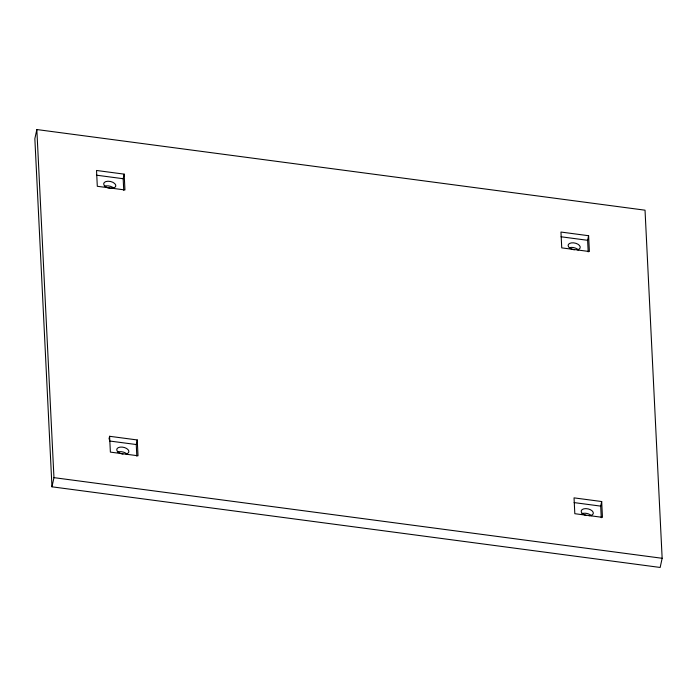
<?xml version="1.0" encoding="UTF-8"?>
<svg xmlns="http://www.w3.org/2000/svg" width="697" height="697" viewBox="0 0 697 697"><rect width="100%" height="100%" fill="white"/><g stroke="black" fill="none" stroke-linecap="round" stroke-linejoin="round"><path stroke-width="1.05" d="M36.836 129.546L34.85 138.712L51.97 486.811L660.164 567.454L662.15 558.288L645.03 210.189L36.836 129.546L53.957 477.645L51.97 486.811M123.744 190.325L123.177 178.72L124.171 174.137L96.526 170.469L97.301 186.291L124.946 189.959L124.171 174.137M109.002 439.04L109.595 436.287L137.239 439.955L138.023 455.777L110.379 452.118L109.595 436.287M136.821 456.143L136.255 444.538L137.239 439.955M588.19 251.905L587.615 240.299L588.608 235.717L560.963 232.049L561.738 247.871L589.383 251.539L588.608 235.717M601.258 517.723L600.692 506.118L601.685 501.535L574.04 497.867L574.816 513.698L602.461 517.357L601.685 501.535M96.595 175.2L123.177 178.72M561.033 236.78L587.615 240.299M109.673 441.018L136.255 444.538M574.11 502.598L600.692 506.118M53.957 477.645L662.15 558.288M104.332 186.352A6.177 3.407 12.2 0 1 113.933 188.347M574.354 249.857A6.177 3.407 12.2 0 1 568.412 244.429A6.177 3.407 12.2 0 1 577.961 244.229A6.177 3.407 12.2 0 1 577.369 249.796M569.998 247.548A6.177 3.407 12.2 0 1 578.371 249.927M585.846 515.353A6.177 3.407 12.2 0 1 582.178 509.542A6.177 3.407 12.2 0 1 592.145 510.866A6.177 3.407 12.2 0 1 589 515.771M581.847 513.75A6.177 3.407 12.2 0 1 591.448 515.745M122.986 454.104A6.177 3.407 12.2 0 1 117.044 448.676A6.177 3.407 12.2 0 1 126.593 448.476A6.177 3.407 12.2 0 1 126.009 454.035M117.41 452.17A6.177 3.407 12.2 0 1 127.011 454.165M105.561 186.691A6.177 3.407 12.2 0 0 115.658 186.482A6.177 3.407 12.2 0 0 108 181.229A6.177 3.407 12.2 0 0 105.561 186.691"/></g></svg>
